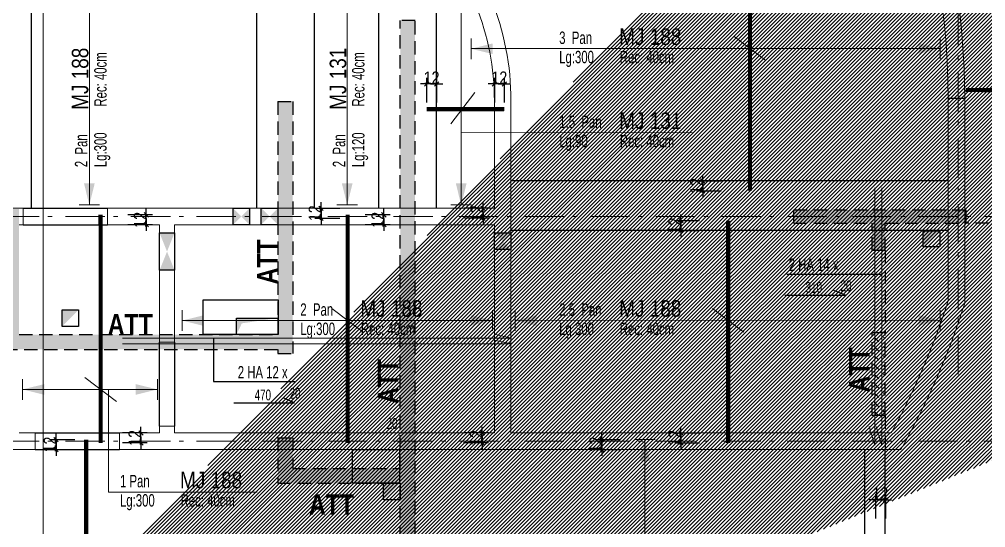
# Model space of a CAD drawing. Header units: centimetres. Extents: x 29921 to 42652, y -19090 to -11306.
# Drawn here: x 37809 to 38978, y -15929 to -15314 of the extents above; entities that cross this region are included whole.
import ezdxf
from ezdxf.enums import TextEntityAlignment as Align

# ---------------------------------------------------------------- set-up
doc = ezdxf.new("R2010")
doc.units = ezdxf.units.CM
doc.header["$LTSCALE"] = 25.4
doc.header["$PDMODE"] = 1
doc.header["$PDSIZE"] = -2
doc.linetypes.add('CACHEX2', pattern=[19.05, 12.7, -6.35])
doc.linetypes.add('Style de ligne -6', pattern=[1.04164, 0.625, -0.20828, 0.06943, -0.13893])
for name, color, linetype in [('01_ARMA_INF', 50, 'Continuous'), ('01_linteaux', 2, 'Continuous'), ('01_murs_sup', 2, 'CACHEX2'), ('01_poch_poteaux', 250, 'Continuous'), ('01_resv', 32, 'Continuous'), ('01_texte', 230, 'Continuous'), ('AA_COTES', 2, 'Continuous')]:
    doc.layers.add(name, color=color, linetype=linetype)
for name, color, linetype, lineweight in [('01_murs_coup', 5, 'Continuous', 60), ('01_résv', 32, 'Continuous', 9), ('B Général', 7, 'Continuous', 5)]:
    doc.layers.add(name, color=color, linetype=linetype, lineweight=lineweight)
doc.styles.add('PATIO', font='ARIALN.TTF')
doc.styles.add('STYLE2', font='ARIALN.TTF')
doc.styles.add('Titre', font='ariblk.ttf')
doc.dimstyles.new('JB50', dxfattribs={"dimscale": 0.1, "dimtxt": 150, "dimasz": 15, "dimexe": 0.1, "dimexo": 0.1, "dimgap": 0.09, "dimtad": 1, "dimdec": 1, "dimdsep": 46, "dimtxsty": 'STYLE2', "dimblk1": 'BOND_G', "dimblk2": 'BOND_D', "dimsah": 1, "dimcen": 1.5, "dimdle": 0.01, "dimse1": 1, "dimse2": 1, "dimclrd": 4, "dimclre": 2, "dimclrt": 6, "dimazin": 2, "dimtfac": 2.333333, "dimtdec": 1, "dimtix": 1, "dimtmove": 2, "dimatfit": 3, "dimldrblk": 'BOND_G', "dimfxl": 1, "dimtolj": 1, "dimtzin": 0, "dimarcsym": 0})
pattern_1 = [(135, (-1376.8596, -4351.756), (-11.2253202, 9e-16), [7.9375, -7.9375])]

# ---------------------------------------------------------------- blocks, each defined once
blk = doc.blocks.new('BOND_G')
at = {"layer": 'AA_COTES', "color": 0}
for p, q in [((0, -5), (0, 15)), ((5, 0), (-5, 0)), ((1.77, 1.77), (-1.77, -1.77))]:
    blk.add_line(p, q, dxfattribs=at)
blk = doc.blocks.new('BOND_D')
at = {"layer": 'AA_COTES', "color": 0}
for p, q in [((5, 0), (-5, 0)), ((-1.77, -1.77), (1.77, 1.77)), ((0, 5), (0, -15))]:
    blk.add_line(p, q, dxfattribs=at)
blk = doc.blocks.new('*D56')
at = {"color": 4, "lineweight": -2, "transparency": 16777216}
for p, q in [((38843, -15895.7), (38841.5, -15895.7)), ((38856.5, -15895.7), (38844.5, -15895.7)), ((38858, -15895.7), (38859.5, -15895.7))]:
    blk.add_line(p, q, dxfattribs=at)
at = {"layer": 'Defpoints', "color": 0, "transparency": 16777216}
for p in [(38844.5, -15895.7), (38844.5, -15907), (38856.5, -15907)]:
    blk.add_point(p, dxfattribs=at)
at = {"color": 4, "lineweight": -2, "transparency": 16777216, "xscale": 1.5, "yscale": 1.5, "zscale": 1.5}
blk.add_blockref('BOND_D', (38844.5, -15895.7), dxfattribs=at)
at = {"color": 4, "lineweight": -2, "transparency": 16777216, "xscale": 1.5, "yscale": 1.5, "zscale": 1.5, "rotation": 180}
blk.add_blockref('BOND_G', (38856.5, -15895.7), dxfattribs=at)
at = {"color": 6, "transparency": 16777216, "insert": (38850.5, -15888.1), "char_height": 15, "attachment_point": 5, "style": 'STYLE2'}
blk.add_mtext('\\A1;12', dxfattribs=at)
blk = doc.blocks.new('*D59')
at = {"color": 4, "lineweight": -2, "transparency": 16777216}
for p, q in [((38609.1, -15556.1), (38609.1, -15554.6)), ((38609.1, -15557.6), (38609.1, -15569.5)), ((38609.1, -15571), (38609.1, -15572.5))]:
    blk.add_line(p, q, dxfattribs=at)
at = {"layer": 'Defpoints', "color": 0, "transparency": 16777216}
for p in [(38666.3, -15557.6), (38609.1, -15569.5), (38666.3, -15569.5)]:
    blk.add_point(p, dxfattribs=at)
at = {"color": 4, "lineweight": -2, "transparency": 16777216, "xscale": 1.5, "yscale": 1.5, "zscale": 1.5}
for name, p, rotation in [('BOND_G', (38609.1, -15557.6), 270), ('BOND_D', (38609.1, -15569.5), 90)]:
    blk.add_blockref(name, p, dxfattribs=dict(at, rotation=rotation))
at = {"color": 6, "transparency": 16777216, "insert": (38601.5, -15563.5), "char_height": 15, "attachment_point": 5, "rotation": 90, "style": 'STYLE2'}
blk.add_mtext('\\A1;12', dxfattribs=at)
blk = doc.blocks.new('*D60')
at = {"color": 4, "lineweight": -2, "transparency": 16777216}
for p, q in [((38609.1, -15813.1), (38609.1, -15811.6)), ((38609.1, -15814.6), (38609.1, -15826.6)), ((38609.1, -15828.1), (38609.1, -15829.6))]:
    blk.add_line(p, q, dxfattribs=at)
at = {"layer": 'Defpoints', "color": 0, "transparency": 16777216}
for p in [(38641.5, -15814.6), (38609.1, -15826.6), (38788.6, -15826.6)]:
    blk.add_point(p, dxfattribs=at)
at = {"color": 4, "lineweight": -2, "transparency": 16777216, "xscale": 1.5, "yscale": 1.5, "zscale": 1.5}
for name, p, rotation in [('BOND_G', (38609.1, -15814.6), 270), ('BOND_D', (38609.1, -15826.6), 90)]:
    blk.add_blockref(name, p, dxfattribs=dict(at, rotation=rotation))
at = {"color": 6, "transparency": 16777216, "insert": (38601.5, -15820.6), "char_height": 15, "attachment_point": 5, "rotation": 90, "style": 'STYLE2'}
blk.add_mtext('\\A1;12', dxfattribs=at)
blk = doc.blocks.new('*D75')
at = {"color": 4, "lineweight": -2, "transparency": 16777216}
for p, q in [((37853.2, -15821.1), (37853.2, -15819.6)), ((37853.2, -15822.6), (37853.2, -15834.6)), ((37853.2, -15836.1), (37853.2, -15837.6))]:
    blk.add_line(p, q, dxfattribs=at)
at = {"layer": 'Defpoints', "color": 0, "transparency": 16777216}
for p in [(37889.5, -15822.6), (37853.2, -15834.6), (37907.1, -15834.6)]:
    blk.add_point(p, dxfattribs=at)
at = {"color": 4, "lineweight": -2, "transparency": 16777216, "xscale": 1.5, "yscale": 1.5, "zscale": 1.5}
for name, p, rotation in [('BOND_G', (37853.2, -15822.6), 270), ('BOND_D', (37853.2, -15834.6), 90)]:
    blk.add_blockref(name, p, dxfattribs=dict(at, rotation=rotation))
at = {"color": 6, "transparency": 16777216, "insert": (37845.7, -15828.6), "char_height": 15, "attachment_point": 5, "rotation": 90, "style": 'STYLE2'}
blk.add_mtext('\\A1;12', dxfattribs=at)
blk = doc.blocks.new('*D83')
at = {"color": 4, "lineweight": -2, "transparency": 16777216}
for p, q in [((37955.9, -15813.1), (37955.9, -15811.6)), ((37955.9, -15826.6), (37955.9, -15814.6)), ((37955.9, -15828.1), (37955.9, -15829.6))]:
    blk.add_line(p, q, dxfattribs=at)
at = {"layer": 'Defpoints', "color": 0, "transparency": 16777216}
for p in [(37923.4, -15814.6), (37955.9, -15814.6), (37907, -15826.6)]:
    blk.add_point(p, dxfattribs=at)
at = {"color": 4, "lineweight": -2, "transparency": 16777216, "xscale": 1.5, "yscale": 1.5, "zscale": 1.5}
for name, p, rotation in [('BOND_D', (37955.9, -15814.6), 270), ('BOND_G', (37955.9, -15826.6), 90)]:
    blk.add_blockref(name, p, dxfattribs=dict(at, rotation=rotation))
at = {"color": 6, "transparency": 16777216, "insert": (37948.4, -15820.6), "char_height": 15, "attachment_point": 5, "rotation": 90, "style": 'STYLE2'}
blk.add_mtext('\\A1;12', dxfattribs=at)
blk = doc.blocks.new('*D84')
at = {"color": 4, "lineweight": -2, "transparency": 16777216}
for p, q in [((37962.3, -15549.1), (37962.3, -15547.6)), ((37962.3, -15562.6), (37962.3, -15550.6)), ((37962.3, -15564.1), (37962.3, -15565.6))]:
    blk.add_line(p, q, dxfattribs=at)
at = {"layer": 'Defpoints', "color": 0, "transparency": 16777216}
for p in [(37916.4, -15550.6), (37962.3, -15550.6), (37916.4, -15562.6)]:
    blk.add_point(p, dxfattribs=at)
at = {"color": 4, "lineweight": -2, "transparency": 16777216, "xscale": 1.5, "yscale": 1.5, "zscale": 1.5}
for name, p, rotation in [('BOND_D', (37962.3, -15550.6), 270), ('BOND_G', (37962.3, -15562.6), 90)]:
    blk.add_blockref(name, p, dxfattribs=dict(at, rotation=rotation))
at = {"color": 6, "transparency": 16777216, "insert": (37954.8, -15556.6), "char_height": 15, "attachment_point": 5, "rotation": 90, "style": 'STYLE2'}
blk.add_mtext('\\A1;12', dxfattribs=at)
blk = doc.blocks.new('*D85')
at = {"color": 4, "lineweight": -2, "transparency": 16777216}
for p, q in [((38249.7, -15549.1), (38249.7, -15547.6)), ((38249.7, -15562.6), (38249.7, -15550.6)), ((38249.7, -15564.1), (38249.7, -15565.6))]:
    blk.add_line(p, q, dxfattribs=at)
at = {"layer": 'Defpoints', "color": 0, "transparency": 16777216}
for p in [(38249.3, -15550.6), (38249.7, -15550.6), (38249.3, -15562.6)]:
    blk.add_point(p, dxfattribs=at)
at = {"color": 4, "lineweight": -2, "transparency": 16777216, "xscale": 1.5, "yscale": 1.5, "zscale": 1.5}
for name, p, rotation in [('BOND_D', (38249.7, -15550.6), 270), ('BOND_G', (38249.7, -15562.6), 90)]:
    blk.add_blockref(name, p, dxfattribs=dict(at, rotation=rotation))
at = {"color": 6, "transparency": 16777216, "insert": (38242.2, -15556.6), "char_height": 15, "attachment_point": 5, "rotation": 90, "style": 'STYLE2'}
blk.add_mtext('\\A1;12', dxfattribs=at)
blk = doc.blocks.new('*D86')
at = {"color": 4, "lineweight": -2, "transparency": 16777216}
for p, q in [((38368.8, -15813.1), (38368.8, -15811.6)), ((38368.8, -15826.6), (38368.8, -15814.6)), ((38368.8, -15828.1), (38368.8, -15829.6))]:
    blk.add_line(p, q, dxfattribs=at)
at = {"layer": 'Defpoints', "color": 0, "transparency": 16777216}
for p in [(38363.5, -15814.6), (38368.8, -15814.6), (38205.9, -15826.6)]:
    blk.add_point(p, dxfattribs=at)
at = {"color": 4, "lineweight": -2, "transparency": 16777216, "xscale": 1.5, "yscale": 1.5, "zscale": 1.5}
for name, p, rotation in [('BOND_D', (38368.8, -15814.6), 270), ('BOND_G', (38368.8, -15826.6), 90)]:
    blk.add_blockref(name, p, dxfattribs=dict(at, rotation=rotation))
at = {"color": 6, "transparency": 16777216, "insert": (38361.3, -15820.6), "char_height": 15, "attachment_point": 5, "rotation": 90, "style": 'STYLE2'}
blk.add_mtext('\\A1;12', dxfattribs=at)
blk = doc.blocks.new('*D87')
at = {"color": 4, "lineweight": -2, "transparency": 16777216}
for p, q in [((38513.3, -15821.1), (38513.3, -15819.6)), ((38513.3, -15822.6), (38513.3, -15834.6)), ((38513.3, -15836.1), (38513.3, -15837.6))]:
    blk.add_line(p, q, dxfattribs=at)
at = {"layer": 'Defpoints', "color": 0, "transparency": 16777216}
for p in [(38553, -15822.6), (38513.3, -15834.6), (38553, -15834.6)]:
    blk.add_point(p, dxfattribs=at)
at = {"color": 4, "lineweight": -2, "transparency": 16777216, "xscale": 1.5, "yscale": 1.5, "zscale": 1.5}
for name, p, rotation in [('BOND_G', (38513.3, -15822.6), 270), ('BOND_D', (38513.3, -15834.6), 90)]:
    blk.add_blockref(name, p, dxfattribs=dict(at, rotation=rotation))
at = {"color": 6, "transparency": 16777216, "insert": (38505.8, -15828.6), "char_height": 15, "attachment_point": 5, "rotation": 90, "style": 'STYLE2'}
blk.add_mtext('\\A1;12', dxfattribs=at)
blk = doc.blocks.new('*D88')
at = {"color": 4, "lineweight": -2, "transparency": 16777216}
for p, q in [((38635.5, -15508), (38635.5, -15506.5)), ((38635.5, -15509.5), (38635.5, -15521.5)), ((38635.5, -15523), (38635.5, -15524.5))]:
    blk.add_line(p, q, dxfattribs=at)
at = {"layer": 'Defpoints', "color": 0, "transparency": 16777216}
for p in [(38658, -15509.5), (38635.5, -15521.5), (38658, -15521.5)]:
    blk.add_point(p, dxfattribs=at)
at = {"color": 4, "lineweight": -2, "transparency": 16777216, "xscale": 1.5, "yscale": 1.5, "zscale": 1.5}
for name, p, rotation in [('BOND_G', (38635.5, -15509.5), 270), ('BOND_D', (38635.5, -15521.5), 90)]:
    blk.add_blockref(name, p, dxfattribs=dict(at, rotation=rotation))
at = {"color": 6, "transparency": 16777216, "insert": (38627.9, -15515.5), "char_height": 15, "attachment_point": 5, "rotation": 90, "style": 'STYLE2'}
blk.add_mtext('\\A1;12', dxfattribs=at)
blk = doc.blocks.new('*D90')
at = {"color": 4, "lineweight": -2, "transparency": 16777216}
for p, q in [((38369.8, -15541.1), (38369.8, -15539.6)), ((38369.8, -15554.6), (38369.8, -15542.6)), ((38369.8, -15556.1), (38369.8, -15557.6))]:
    blk.add_line(p, q, dxfattribs=at)
at = {"layer": 'Defpoints', "color": 0, "transparency": 16777216}
for p in [(38352.5, -15542.6), (38369.8, -15542.6), (38340, -15554.6)]:
    blk.add_point(p, dxfattribs=at)
at = {"color": 4, "lineweight": -2, "transparency": 16777216, "xscale": 1.5, "yscale": 1.5, "zscale": 1.5}
for name, p, rotation in [('BOND_D', (38369.8, -15542.6), 270), ('BOND_G', (38369.8, -15554.6), 90)]:
    blk.add_blockref(name, p, dxfattribs=dict(at, rotation=rotation))
at = {"color": 6, "transparency": 16777216, "insert": (38362.2, -15548.6), "char_height": 15, "attachment_point": 5, "rotation": 90, "style": 'STYLE2'}
blk.add_mtext('\\A1;12', dxfattribs=at)
blk = doc.blocks.new('*D92')
at = {"color": 4, "lineweight": -2, "transparency": 16777216}
for p, q in [((38173.8, -15541.1), (38173.8, -15539.6)), ((38173.8, -15542.6), (38173.8, -15554.6)), ((38173.8, -15556.1), (38173.8, -15557.6))]:
    blk.add_line(p, q, dxfattribs=at)
at = {"layer": 'Defpoints', "color": 0, "transparency": 16777216}
for p in [(38177.3, -15542.6), (38173.8, -15554.6), (38211.3, -15554.6)]:
    blk.add_point(p, dxfattribs=at)
at = {"color": 4, "lineweight": -2, "transparency": 16777216, "xscale": 1.5, "yscale": 1.5, "zscale": 1.5}
for name, p, rotation in [('BOND_G', (38173.8, -15542.6), 270), ('BOND_D', (38173.8, -15554.6), 90)]:
    blk.add_blockref(name, p, dxfattribs=dict(at, rotation=rotation))
at = {"color": 6, "transparency": 16777216, "insert": (38166.3, -15548.6), "char_height": 15, "attachment_point": 5, "rotation": 90, "style": 'STYLE2'}
blk.add_mtext('\\A1;12', dxfattribs=at)
blk = doc.blocks.new('*D95')
at = {"color": 4, "lineweight": -2, "transparency": 16777216}
for p, q in [((38382, -15392.2), (38380.5, -15392.2)), ((38395.5, -15392.2), (38383.5, -15392.2)), ((38397, -15392.2), (38398.5, -15392.2))]:
    blk.add_line(p, q, dxfattribs=at)
at = {"layer": 'Defpoints', "color": 0, "transparency": 16777216}
for p in [(38383.5, -15392.2), (38383.5, -15397.4), (38395.5, -15397.4)]:
    blk.add_point(p, dxfattribs=at)
at = {"color": 4, "lineweight": -2, "transparency": 16777216, "xscale": 1.5, "yscale": 1.5, "zscale": 1.5}
blk.add_blockref('BOND_D', (38383.5, -15392.2), dxfattribs=at)
at = {"color": 4, "lineweight": -2, "transparency": 16777216, "xscale": 1.5, "yscale": 1.5, "zscale": 1.5, "rotation": 180}
blk.add_blockref('BOND_G', (38395.5, -15392.2), dxfattribs=at)
at = {"color": 6, "transparency": 16777216, "insert": (38389.5, -15384.6), "char_height": 15, "attachment_point": 5, "style": 'STYLE2'}
blk.add_mtext('\\A1;12', dxfattribs=at)
blk = doc.blocks.new('*D96')
at = {"color": 4, "lineweight": -2, "transparency": 16777216}
for p, q in [((38300, -15392.2), (38298.5, -15392.2)), ((38313.5, -15392.2), (38301.5, -15392.2)), ((38315, -15392.2), (38316.5, -15392.2))]:
    blk.add_line(p, q, dxfattribs=at)
at = {"layer": 'Defpoints', "color": 0, "transparency": 16777216}
for p in [(38301.5, -15392.2), (38313.5, -15402.1), (38301.5, -15422.7)]:
    blk.add_point(p, dxfattribs=at)
at = {"color": 4, "lineweight": -2, "transparency": 16777216, "xscale": 1.5, "yscale": 1.5, "zscale": 1.5}
blk.add_blockref('BOND_D', (38301.5, -15392.2), dxfattribs=at)
at = {"color": 4, "lineweight": -2, "transparency": 16777216, "xscale": 1.5, "yscale": 1.5, "zscale": 1.5, "rotation": 180}
blk.add_blockref('BOND_G', (38313.5, -15392.2), dxfattribs=at)
at = {"color": 6, "transparency": 16777216, "insert": (38307.5, -15384.6), "char_height": 15, "attachment_point": 5, "style": 'STYLE2'}
blk.add_mtext('\\A1;12', dxfattribs=at)

msp = doc.modelspace()

# ---------------------------------------------------------------- hatches: boundary and pattern name
at = {"layer": '01_murs_sup'}
h = msp.add_hatch(dxfattribs=at)
h.set_pattern_fill('DASH', color=256, scale=2.5, angle=135)
h.set_pattern_definition(pattern_1)
h.paths.add_polyline_path([(39364.88, -14933.56), (38269.48, -14933.56), (38269.48, -15213.56), (38287.48, -15213.56), (38287.48, -14951.56), (38744.48, -14951.56), (38744.48, -15219.56), (39117.48, -15219.56), (39117.48, -15544.56), (39054.48, -15544.56), (39054.48, -15560.56), (39117.48, -15560.56), (39117.48, -15768.57), (39133.48, -15768.57), (39133.48, -15560.56), (39341.48, -15560.56), (39341.48, -15544.56), (39135.48, -15544.56), (39135.48, -15201.56), (38762.48, -15201.56), (38762.48, -14951.56), (39364.88, -14951.56)])
h.paths.add_polyline_path([(38287.48, -15315.56), (38269.48, -15315.56), (38269.48, -15857.46), (38139.48, -15857.46), (38139.48, -15820.56), (38121.48, -15820.56), (38121.48, -15875.46), (38269.48, -15875.46), (38269.48, -16233.54), (38076.48, -16233.8), (38076.48, -16249.8), (38269.48, -16249.54), (38269.48, -16509.54), (38856.48, -16509.54), (38856.48, -16293.56), (38840.48, -16293.56), (38840.48, -16493.54), (38287.48, -16493.54)])
h.paths.add_polyline_path([(38856.48, -15560.56), (38954.48, -15560.56), (38954.48, -15544.56), (38840.48, -15544.56), (38745.95, -15544.56), (38745.95, -15560.56), (38840.48, -15560.56), (38840.48, -15593.56), (38856.48, -15593.56)], flags=17)
h = msp.add_hatch(dxfattribs=at)
h.set_pattern_fill('DASH', color=256, scale=2.5, angle=135)
h.set_pattern_definition(pattern_1)
h.paths.add_polyline_path([(38139.48, -15413.56), (38121.48, -15413.56), (38121.48, -15695.56), (37808.44, -15695.56), (37808.44, -15543.56), (37469.44, -15543.56), (37469.44, -15417.54), (37453.44, -15417.54), (37453.44, -15543.56), (37086.44, -15543.56), (36796.47, -16509.54), (37587.44, -16509.54), (37587.44, -16249.54), (37776.48, -16249.54), (37776.48, -16233.54), (37571.44, -16233.54), (37571.44, -16493.54), (36817.98, -16493.54), (37097.74, -15561.56), (37790.44, -15561.56), (37790.44, -15713.56), (38121.48, -15713.56), (38121.48, -15718.56), (38139.48, -15718.56)])
h = msp.add_hatch(dxfattribs=at)
h.set_pattern_fill('DASH', color=256, scale=2.5, angle=135)
h.set_pattern_definition([(135, (10280.314, 0), (-11.2253202, 9e-16), [7.9375, -7.9375])])
h.paths.add_polyline_path([(38856.48, -15693.56), (38840.48, -15693.56), (38840.48, -15793.56), (38856.48, -15793.56)])
at = {"layer": '01_résv'}
h = msp.add_hatch(dxfattribs=at)
h.set_pattern_fill('ANSI31', color=256)
h.set_pattern_definition([(45, (33932.1135, -19078.7956), (-2.245064, 2.245064), [])])
h.paths.add_polyline_path([(40172.39, -15042.56), (40172.39, -15072.59), (40182.39, -15072.59), (40182.39, -15042.62)], flags=17)
h.paths.add_polyline_path([(38544.12, -14511.48), (38544.12, -14581.48), (38554.12, -14581.48), (38554.12, -14511.48)])
h.paths.add_polyline_path([(38775.31, -14971.93), (38775.71, -15031.93), (38785.71, -15031.93), (38785.31, -14971.93)], flags=17)
h.paths.add_polyline_path([(38544.85, -14966.84), (38474.85, -14966.84), (38474.85, -14976.84), (38544.85, -14976.84)], flags=17)
h.paths.add_polyline_path([(38564.85, -14966.84), (38624.85, -14966.84), (38624.85, -14976.84), (38564.85, -14976.84)], flags=17)
h.paths.add_polyline_path([(37763.92, -15769.56), (37763.92, -15709.56), (37773.92, -15709.56), (37773.92, -15769.56)], flags=17)
h.paths.add_polyline_path([(38495.18, -14432.47), (38435.18, -14432.47), (38435.18, -14422.47), (38495.18, -14422.47)])
edge = h.paths.add_edge_path()
edge.add_line((40778.06, -15120.54), (40818.06, -15120.54))
edge.add_line((40818.06, -15120.54), (40846.67, -15148.83))
edge.add_line((40846.67, -15148.83), (40849.82, -15145.68))
edge.add_line((40849.82, -15145.68), (40853.18, -15142.31))
edge.add_line((40853.18, -15142.31), (40853.74, -15141.76))
edge.add_line((40853.74, -15141.76), (40819.08, -15107.1))
edge.add_line((40778.4, -15120.54), (40778.4, -15110.54))
edge.add_line((40778.4, -15110.54), (40822.52, -15110.54))
edge.add_line((40170.1, -14687.41), (40170, -14687.41))
edge.add_line((40170, -14687.41), (40170.02, -14664.36))
edge.add_line((40170.02, -14664.36), (40180.02, -14664.36))
edge.add_line((40180.02, -14664.36), (40180.12, -14694.4))
edge.add_line((40180.12, -14694.4), (40170, -14694.34))
edge.add_line((39147.25, -14687.41), (39147.15, -14687.41))
edge.add_line((39147.15, -14687.41), (39147.15, -14657.41))
edge.add_line((39147.15, -14657.41), (39157.15, -14657.41))
edge.add_line((39157.15, -14657.41), (39157.15, -14687.41))
edge.add_line((39157.15, -14687.41), (39147.15, -14687.41))
edge.add_line((37455.95, -16464.54), (37539.35, -16464.56))
edge.add_line((37539.35, -16464.56), (37539.75, -16474.52))
edge.add_line((37539.75, -16474.52), (37459.74, -16474.5))
edge.add_line((37459.74, -16474.5), (37459.34, -16467.9))
h.paths.add_polyline_path([(40853.92, -14589.64), (40846.85, -14582.57), (40818.16, -14610.86), (40778.16, -14610.86), (40778.16, -14620.86), (40822.3, -14620.86)])

# ---------------------------------------------------------------- linework, layer by layer
at = {"layer": '01_ARMA_INF', "linetype": 'Continuous', "lineweight": 0, "const_width": 5, "flags": 128}
for points in [[(38692.75, -15521.52), (38692.72, -15228.59)], [(38953.85, -15399.45), (39129.48, -15400.77)], [(38301.48, -15422.65), (38395.46, -15422.6)], [(37907.03, -15826.56), (37906.99, -15550.56)], [(38205.89, -15826.56), (38205.85, -15550.56)], [(38666.34, -15826.56), (38666.31, -15557.56)], [(37889.58, -16243.52), (37889.54, -15822.56)]]:
    msp.add_lwpolyline(points, dxfattribs=at)
at = {"layer": '01_linteaux'}
for p, q in [((37823.46, -15542.56), (37823.46, -15110.92)), ((38095.48, -15111.16), (38095.48, -15542.56)), ((38165.48, -15122.35), (38165.48, -15542.56)), ((38243.48, -15542.56), (38243.48, -15157.16)), ((38313.48, -15542.56), (38313.48, -15218.32)), ((38932.57, -15509.52), (38403.56, -15509.52)), ((37813.43, -15542.56), (37915.43, -15542.56)), ((37813.43, -15562.56), (37915.43, -15562.56)), ((38932.57, -15569.52), (38403.56, -15569.52)), ((37978.43, -15806.56), (37978.43, -15704.56)), ((37996.43, -15704.56), (37996.43, -15806.56)), ((37827.91, -15814.56), (37929.91, -15814.56)), ((37827.91, -15834.56), (37929.91, -15834.56)), ((38831.48, -16152.52), (38831.48, -15834.56)), ((38856.48, -16152.52), (38856.48, -15834.56))]:
    msp.add_line(p, q, dxfattribs=at)
at = {"layer": '01_murs_coup', "linetype": 'Continuous', "lineweight": 18}
for p, q in [((38932.48, -15654.52), (38932.48, -15409.73)), ((38952.48, -15409.73), (38952.48, -15657.61)), ((38383.46, -15412.64), (38383.46, -15542.56)), ((38403.46, -15412.68), (38403.46, -15814.56)), ((37119.1, -15542.56), (37813.43, -15542.56)), ((37813.43, -15562.56), (37813.43, -15542.56)), ((37915.43, -15542.56), (38383.46, -15542.56)), ((37915.43, -15562.56), (37915.43, -15542.56)), ((37808.43, -15562.56), (37813.43, -15562.56)), ((37915.43, -15562.56), (37978.43, -15562.56)), ((37978.43, -15704.56), (37978.43, -15562.56)), ((37996.43, -15562.56), (38383.46, -15562.56)), ((37996.43, -15704.56), (37996.43, -15562.56)), ((38383.46, -15562.56), (38383.46, -15814.56)), ((37996.43, -15704.56), (37978.43, -15704.56)), ((37978.43, -15814.56), (37978.43, -15806.56)), ((37996.43, -15806.56), (37978.43, -15806.56)), ((37996.43, -15814.56), (37996.43, -15806.56)), ((37808.43, -15814.56), (37827.91, -15814.56)), ((37827.91, -15834.56), (37827.91, -15814.56)), ((37929.91, -15814.56), (37978.43, -15814.56)), ((37929.91, -15834.56), (37929.91, -15814.56)), ((37996.43, -15814.56), (38383.46, -15814.56)), ((38403.46, -15814.56), (38863.65, -15814.56)), ((37734.81, -15834.56), (37827.91, -15834.56)), ((37929.91, -15834.56), (38875.37, -15834.56))]:
    msp.add_line(p, q, dxfattribs=at)
for centre, radius, start, end in [((38066.98, -15409.73), 865.5, 0, 90), ((38066.98, -15409.73), 885.5, 0, 37.71342), ((38083.21, -15411.17), 320.26, 359.7314, 90.00782), ((38083.21, -15411.17), 300.26, 359.72104, 90.00834), ((38083.46, -15384.22), 891, 331.11977, 342.3403), ((38083.46, -15384.22), 911, 330.37436, 342.53676)]:
    msp.add_arc(centre, radius, start, end, dxfattribs=at)
at = {"layer": '01_murs_sup', "ltscale": 0.05}
for p, q in [((38287.48, -15315.56), (38269.48, -15315.56)), ((38269.48, -15857.46), (38269.48, -15315.56)), ((38287.48, -16493.54), (38287.48, -15315.56)), ((38121.48, -15413.56), (38121.48, -15695.56)), ((38121.48, -15413.56), (38139.48, -15413.56)), ((38139.48, -15413.56), (38139.48, -15718.56)), ((38745.95, -15544.56), (38840.48, -15544.56)), ((38745.95, -15560.56), (38745.95, -15544.56)), ((38840.48, -15544.56), (38954.48, -15544.56)), ((38954.48, -15560.56), (38954.48, -15544.56)), ((38745.95, -15560.56), (38840.48, -15560.56)), ((38840.48, -15593.56), (38840.48, -15560.56)), ((38856.48, -15593.56), (38856.48, -15560.56)), ((38856.48, -15560.56), (38954.48, -15560.56)), ((39054.48, -15560.56), (38954.48, -15560.56)), ((38856.48, -15593.56), (38840.48, -15593.56)), ((38856.48, -15593.56), (38856.48, -15693.56)), ((37808.44, -15695.56), (38121.48, -15695.56)), ((38840.48, -15793.56), (38840.48, -15693.56)), ((38840.48, -15793.56), (38840.48, -15693.56)), ((38856.48, -15693.56), (38840.48, -15693.56)), ((38856.48, -15793.56), (38856.48, -15693.56)), ((38856.48, -15793.56), (38856.48, -15693.56)), ((37790.44, -15713.56), (38121.48, -15713.56)), ((38121.48, -15713.56), (38121.48, -15718.56)), ((38121.48, -15718.56), (38139.48, -15718.56)), ((38856.48, -15793.56), (38840.48, -15793.56)), ((38856.48, -15793.56), (38856.48, -15834.56)), ((38121.48, -15820.56), (38121.48, -15875.46)), ((38121.48, -15820.56), (38139.48, -15820.56)), ((38139.48, -15820.56), (38139.48, -15857.46)), ((38139.48, -15857.46), (38269.48, -15857.46)), ((38121.48, -15875.46), (38269.48, -15875.46)), ((38269.48, -16233.84), (38269.48, -15875.56))]:
    msp.add_line(p, q, dxfattribs=at)
at = {"layer": '01_poch_poteaux'}
msp.add_line((38952.48, -15409.73), (38932.48, -15409.73), dxfattribs=at)
at = {"layer": '01_resv'}
for p, q in [((38067.41, -15562.56), (38067.41, -15542.58)), ((38067.41, -15542.58), (38087.38, -15542.58)), ((38087.38, -15542.58), (38087.37, -15562.55)), ((38101.41, -15562.53), (38101.41, -15542.56)), ((38101.41, -15542.56), (38121.48, -15542.56)), ((38121.48, -15542.56), (38121.47, -15562.52)), ((37978.43, -15572.56), (37996.43, -15572.56)), ((37978.43, -15617.48), (37978.43, -15572.56)), ((37996.43, -15572.56), (37996.43, -15617.48)), ((38087.37, -15562.55), (38067.41, -15562.55)), ((38121.47, -15562.52), (38101.41, -15562.52)), ((38383.46, -15592.56), (38383.46, -15572.56)), ((38383.46, -15572.56), (38403.46, -15572.56)), ((38403.46, -15572.56), (38403.46, -15592.56)), ((38902.46, -15589.51), (38902.46, -15569.81)), ((38902.46, -15569.81), (38922.46, -15569.81)), ((38922.46, -15569.81), (38922.46, -15589.51)), ((38403.46, -15592.56), (38383.46, -15592.56)), ((38922.46, -15589.51), (38902.46, -15589.51)), ((37996.43, -15617.48), (37978.43, -15617.48)), ((37860.43, -15665.57), (37880.43, -15665.57)), ((37860.43, -15685.57), (37860.43, -15665.57)), ((37880.43, -15665.57), (37880.43, -15685.57)), ((38071.48, -15695.47), (38071.48, -15675.47)), ((38071.48, -15675.47), (38121.48, -15675.47)), ((38121.48, -15675.47), (38121.48, -15695.47)), ((37880.43, -15685.57), (37860.43, -15685.57)), ((38121.48, -15695.47), (38071.48, -15695.47)), ((38249.48, -15895.56), (38249.48, -15875.56)), ((38249.48, -15875.56), (38269.48, -15875.56)), ((38269.48, -15875.56), (38269.48, -15895.56)), ((38269.48, -15895.56), (38249.48, -15895.56))]:
    msp.add_line(p, q, dxfattribs=at)
for points in [[(38030.96, -15653.47), (38121.96, -15653.47), (38121.96, -15695.47), (38030.96, -15695.47)], [(38211.96, -15834.56), (38268.59, -15834.56), (38268.59, -15875.56), (38211.96, -15875.56)]]:
    msp.add_lwpolyline(points, close=True, dxfattribs=at)
for points in [[(38067.41, -15542.58), (38067.41, -15562.55), (38087.37, -15562.56), (38087.38, -15542.58)], [(38101.41, -15542.56), (38101.41, -15562.52), (38121.47, -15562.52), (38121.48, -15542.56)], [(37978.43, -15572.56), (37996.43, -15572.56), (37996.43, -15617.48), (37978.43, -15617.48)], [(38383.46, -15572.56), (38403.46, -15572.56), (38403.46, -15592.56), (38383.46, -15592.56)], [(38902.46, -15589.51), (38902.46, -15569.81), (38922.46, -15569.81)], [(37860.43, -15685.57), (37860.43, -15665.57), (37880.43, -15665.57)], [(38071.48, -15695.47), (38071.48, -15675.47), (38077.94, -15681.93)], [(38071.48, -15675.47), (38121.48, -15675.47), (38077.94, -15681.93)], [(38249.48, -15895.56), (38249.48, -15875.66), (38269.48, -15875.66)]]:
    msp.add_solid(points, dxfattribs=at)
at = {"layer": '01_résv'}
msp.add_line((37837.48, -14437.71), (37837.48, -16537.71), dxfattribs=at)
at = {"layer": '01_texte', "linetype": 'Continuous', "lineweight": 0}
for p, q in [((37893.41, -15538.66), (37893.41, -15117.8)), ((38205.39, -15538.66), (38205.39, -15117.8)), ((38343.3, -15538.66), (38343.3, -15224.31)), ((38355.42, -15337.1), (38355.42, -15362.06)), ((38673.7, -15334.79), (38711.78, -15363.8)), ((38922.98, -15336.81), (38922.98, -15361.77)), ((38355.42, -15349.45), (38922.98, -15349.29)), ((38355.42, -15349.46), (38922.98, -15349.29)), ((38330.86, -15440.48), (38359.87, -15402.41)), ((38343.3, -15451.26), (38622.65, -15451.02)), ((38432.18, -15451.18), (38622.65, -15451.02)), ((38843.74, -15829.53), (38843.74, -15517.92)), ((38852.14, -15829.53), (38852.14, -15517.92)), ((37880.93, -15538.66), (37905.89, -15538.66)), ((38192.91, -15538.66), (38217.87, -15538.66)), ((38330.82, -15538.66), (38355.78, -15538.66)), ((38005.74, -15666.07), (38005.74, -15691.03)), ((38186.84, -15663.75), (38224.91, -15692.76)), ((38381.18, -15665.95), (38381.18, -15690.91)), ((38408.47, -15666.07), (38408.47, -15691.03)), ((38647.29, -15663.75), (38685.37, -15692.76)), ((38922.98, -15665.78), (38922.98, -15690.74)), ((38005.74, -15678.55), (38381.18, -15678.43)), ((38007, -15678.55), (38381.18, -15678.43)), ((38408.47, -15678.42), (38922.98, -15678.26)), ((38408.47, -15678.42), (38922.98, -15678.26)), ((37933.46, -15699.74), (38403.99, -15699.74)), ((38403.99, -15699.74), (38383.2, -15695.1)), ((37933.46, -15706.82), (38403.99, -15706.82)), ((38403.99, -15706.82), (38383.2, -15702.18)), ((37888.01, -15747.44), (37926.08, -15776.45)), ((37812.67, -15749.44), (37812.67, -15774.4)), ((37975.72, -15749.44), (37975.72, -15774.4)), ((37812.67, -15761.98), (37975.72, -15761.92)), ((37813.93, -15761.98), (37975.72, -15761.92)), ((37916.68, -15761.96), (37916.73, -15886.13)), ((38843.74, -15829.53), (38837, -15806.58)), ((38852.14, -15829.53), (38845.4, -15806.58)), ((38552.96, -15822.56), (38577.92, -15822.56)), ((38565.44, -15822.56), (38565.44, -16483.59)), ((37916.73, -15886.13), (38096.53, -15886.06))]:
    msp.add_line(p, q, dxfattribs=at)
at = {"layer": '01_texte', "ltscale": 200}
for p, q in [((38737.42, -15622.38), (38852.14, -15622.38)), ((38043.69, -15699.74), (38043.69, -15752.48)), ((38043.69, -15752.48), (38141.9, -15752.48))]:
    msp.add_line(p, q, dxfattribs=at)
at = {"layer": '01_texte'}
for p, q in [((38808.2, -15647.97), (38794.37, -15642.14)), ((38734.69, -15647.97), (38808.2, -15647.97)), ((38141.59, -15778.06), (38127.77, -15772.24)), ((38068.08, -15778.06), (38141.59, -15778.06))]:
    msp.add_line(p, q, dxfattribs=at)
at = {"layer": '01_texte', "linetype": 'Continuous', "lineweight": 0}
for points in [[(38355.42, -15349.58), (38381.51, -15343.12), (38381.51, -15349.58)], [(38355.42, -15349.58), (38381.51, -15356.04), (38381.51, -15349.58)], [(38922.98, -15349.29), (38896.89, -15342.83), (38896.89, -15349.29)], [(38922.98, -15349.29), (38896.89, -15355.75), (38896.89, -15349.29)], [(37893.41, -15538.66), (37886.95, -15512.57), (37893.41, -15512.57)], [(37893.41, -15538.66), (37899.87, -15512.57), (37893.41, -15512.57)], [(38205.39, -15538.66), (38198.93, -15512.57), (38205.39, -15512.57)], [(38205.39, -15538.66), (38211.85, -15512.57), (38205.39, -15512.57)], [(38343.3, -15538.66), (38336.84, -15512.57), (38343.3, -15512.57)], [(38343.3, -15538.66), (38349.76, -15512.57), (38343.3, -15512.57)], [(38005.74, -15678.55), (38031.83, -15672.09), (38031.83, -15678.55)], [(38005.74, -15678.55), (38031.83, -15685.01), (38031.83, -15678.55)], [(38381.18, -15678.43), (38355.09, -15671.97), (38355.09, -15678.43)], [(38381.18, -15678.43), (38355.09, -15684.89), (38355.09, -15678.43)], [(38408.47, -15678.55), (38434.57, -15672.09), (38434.57, -15678.55)], [(38408.47, -15678.55), (38434.57, -15685.01), (38434.57, -15678.55)], [(38922.98, -15678.26), (38896.89, -15671.8), (38896.89, -15678.26)], [(38922.98, -15678.26), (38896.89, -15684.72), (38896.89, -15678.26)], [(37812.67, -15761.92), (37838.77, -15755.46), (37838.77, -15761.92)], [(37975.72, -15761.92), (37949.63, -15755.46), (37949.63, -15761.92)], [(37812.67, -15761.92), (37838.77, -15768.38), (37838.77, -15761.92)], [(37975.72, -15761.92), (37949.63, -15768.38), (37949.63, -15761.92)], [(38565.44, -15822.56), (38558.98, -15848.65), (38565.44, -15848.65)], [(38565.44, -15822.56), (38571.9, -15848.65), (38565.44, -15848.65)]]:
    msp.add_solid(points, dxfattribs=at)
at = {"layer": 'B Général', "color": 1, "linetype": 'Style de ligne -6', "lineweight": 13, "ltscale": 3, "true_color": 0xff0000}
for p, q in [((38944.46, -15743.85), (38944.43, -13560.02)), ((41563.19, -15552.56), (36815.03, -15552.56)), ((41563.19, -15824.56), (36815.03, -15824.56))]:
    msp.add_line(p, q, dxfattribs=at)
at = {"layer": 'B Général', "color": 7, "linetype": 'Continuous', "lineweight": 18}
msp.add_line((38403.46, -15814.56), (38863.65, -15814.56), dxfattribs=at)

# ---------------------------------------------------------------- texts
at = {"layer": '01_texte', "ltscale": 5, "style": 'PATIO'}
for s, p in [('MJ 188', (38534.54, -15344.96)), ('MJ 131', (38534.58, -15446.64)), ('MJ 188', (38221.27, -15673.93)), ('MJ 188', (38534.54, -15673.93)), ('MJ 188', (38003.13, -15881.57))]:
    msp.add_text(s, height=20, dxfattribs=at).set_placement(p)
at = {"layer": '01_texte', "ltscale": 5, "style": 'PATIO', "width": 0.8}
for s, height, p in [('3  Pan', 15, (38461.9, -15343.76)), ('Lg:300', 15, (38461.9, -15367.09)), ('Rec: 40cm', 15, (38535.24, -15367.09)), ('1.5  Pan', 15, (38461.99, -15445.5)), ('Lg:90', 15, (38461.94, -15468.77)), ('Rec: 40cm', 15, (38535.28, -15468.77)), ('2 HA 14 x  ', 15, (38739.6, -15618.52)), ('310', 13, (38759.98, -15644.99)), ('20', 13, (38802.31, -15643.02)), ('2  Pan', 15, (38148.64, -15672.72)), ('2.5  Pan', 15, (38461.9, -15672.72)), ('Lg:300', 15, (38148.64, -15696.06)), ('Rec: 40cm', 15, (38221.97, -15696.06)), ('Lg:300', 15, (38461.9, -15696.06)), ('Rec: 40cm', 15, (38535.24, -15696.06)), ('2 HA 12 x  ', 15, (38072.99, -15748.61)), ('20', 13, (38135.7, -15773.11)), ('470', 13, (38093.37, -15775.09)), ('20', 13, (38253.07, -15809.61)), ('1 Pan', 15, (37930.49, -15880.36)), ('Lg:300', 15, (37930.49, -15903.69)), ('Rec: 40cm', 15, (38003.83, -15903.69))]:
    msp.add_text(s, height=height, dxfattribs=at).set_placement(p)
at = {"layer": '01_texte', "ltscale": 5, "style": 'PATIO'}
for s, p in [('MJ 188', (37892.21, -15423.41)), ('MJ 131', (38204.18, -15423.41))]:
    msp.add_text(s, height=20, rotation=90, dxfattribs=at).set_placement(p)
at = {"layer": '01_texte', "ltscale": 5, "style": 'PATIO', "width": 0.8}
for s, p in [('Rec: 40cm', (37914.33, -15419.52)), ('Rec: 40cm', (38226.31, -15419.52)), ('2  Pan', (37891, -15492.85)), ('Lg:300', (37914.33, -15492.85)), ('2  Pan', (38202.98, -15492.85)), ('Lg:120', (38226.31, -15492.85))]:
    msp.add_text(s, height=15, rotation=90, dxfattribs=at).set_placement(p)
at = {"layer": '01_texte', "style": 'Titre', "width": 0.7}
for p in [(38128.71, -15603.64), (38844.85, -15734.45), (38274.65, -15748.32)]:
    msp.add_text('ATT ', height=25, rotation=90, dxfattribs=at).set_placement(p, align=Align.BOTTOM_CENTER)
for p in [(37946.86, -15703.19), (38190.27, -15921.19)]:
    msp.add_text('ATT ', height=25, dxfattribs=at).set_placement(p, align=Align.BOTTOM_CENTER)

# ---------------------------------------------------------------- dimensions: what is measured, and where the dimension line sits
for base, p1, p2, picture, middle in [((38301.48, -15392.17), (38313.48, -15402.12), (38301.48, -15422.65), '*D96', (38307.48, -15384.64)), ((38383.46, -15392.17), (38395.46, -15397.44), (38383.46, -15397.44), '*D95', (38389.46, -15384.64)), ((38844.48, -15895.66), (38856.48, -15907.04), (38844.48, -15907.04), '*D56', (38850.48, -15888.12))]:
    dim = msp.add_linear_dim(base=base, p1=p1, p2=p2, dimstyle='JB50')
    dim.commit()
    dim.dimension.update_dxf_attribs({"geometry": picture, "text_midpoint": middle})
for base, p1, p2, picture, middle in [((38635.48, -15521.52), (38657.98, -15509.52), (38657.98, -15521.52), '*D88', (38627.94, -15515.52)), ((38173.8, -15554.56), (38177.33, -15542.56), (38211.27, -15554.56), '*D92', (38166.26, -15548.56)), ((38369.78, -15542.56), (38340.04, -15554.56), (38352.55, -15542.56), '*D90', (38362.24, -15548.56)), ((37962.3, -15550.56), (37916.35, -15562.56), (37916.35, -15550.56), '*D84', (37954.76, -15556.56)), ((38249.72, -15550.56), (38249.25, -15562.56), (38249.25, -15550.56), '*D85', (38242.18, -15556.56)), ((38609.07, -15569.52), (38666.31, -15557.56), (38666.31, -15569.52), '*D59', (38601.53, -15563.54)), ((37955.91, -15814.56), (37907.03, -15826.56), (37923.39, -15814.56), '*D83', (37948.37, -15820.56)), ((38368.85, -15814.56), (38205.89, -15826.56), (38363.54, -15814.56), '*D86', (38361.31, -15820.56)), ((38609.07, -15826.56), (38641.53, -15814.56), (38788.64, -15826.56), '*D60', (38601.53, -15820.56)), ((37853.21, -15834.56), (37889.54, -15822.56), (37907.13, -15834.56), '*D75', (37845.68, -15828.56)), ((38513.29, -15834.56), (38552.96, -15822.56), (38552.96, -15834.56), '*D87', (38505.75, -15828.56))]:
    dim = msp.add_linear_dim(base=base, p1=p1, p2=p2, angle=90, dimstyle='JB50')
    dim.commit()
    dim.dimension.update_dxf_attribs({"geometry": picture, "text_midpoint": middle})

doc.saveas('drawing.dxf')
